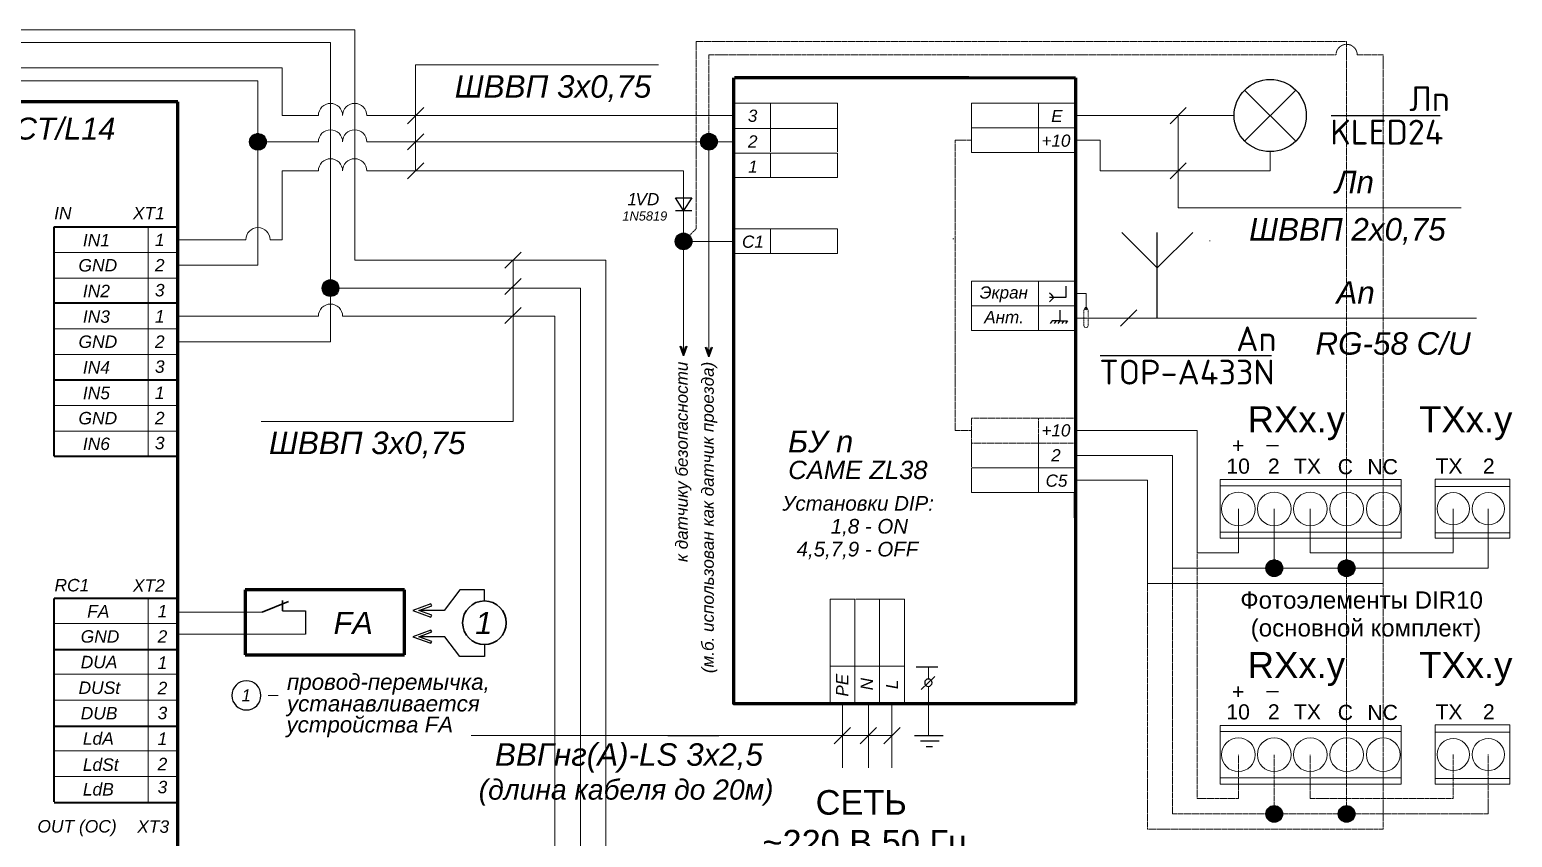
# Model space of a CAD drawing. Header units: millimetres. Extents: x -197802 to 287448, y -91833 to 169529.
# Drawn here: x 156164 to 180934, y 109364 to 122858 of the extents above; entities that cross this region are included whole.
import ezdxf

# ---------------------------------------------------------------- set-up
doc = ezdxf.new("R2010")
doc.units = ezdxf.units.MM
for name, pattern in [('AI-Linetype-1', [1.693333, 0.846667, -0.846667]), ('AI-Linetype-2', [2.469444, 1.058333, -1.411111]), ('IMPORT-IMPORT-DASHED', [19.05, 12.7, -6.35])]:
    doc.linetypes.add(name, pattern=pattern)
doc.layers.add('СКУД', color=7, linetype='Continuous')
doc.styles.add('1', font='ariali.ttf', dxfattribs={"height": 1})
doc.styles.add('130', font='ariali.ttf', dxfattribs={"height": 1})
doc.styles.add('131', font='ariali.ttf', dxfattribs={"height": 1})
doc.styles.add('132', font='ariali.ttf', dxfattribs={"height": 1})
doc.styles.add('133', font='ariali.ttf', dxfattribs={"height": 1})
doc.styles.add('134', font='ariali.ttf', dxfattribs={"height": 1})
doc.styles.add('135', font='ariali.ttf', dxfattribs={"height": 1})
doc.styles.add('136', font='ariali.ttf', dxfattribs={"height": 1})
doc.styles.add('137', font='ariali.ttf', dxfattribs={"height": 1})
doc.styles.add('14', font='ariali.ttf', dxfattribs={"height": 1})
doc.styles.add('16', font='ariali.ttf', dxfattribs={"height": 1})
doc.styles.add('17', font='ariali.ttf', dxfattribs={"height": 1})
doc.styles.add('18', font='ariali.ttf', dxfattribs={"height": 1})
doc.styles.add('19', font='ariali.ttf', dxfattribs={"height": 1})
doc.styles.add('20', font='ariali.ttf', dxfattribs={"height": 1})
doc.styles.add('21', font='ariali.ttf', dxfattribs={"height": 1})
doc.styles.add('22', font='ariali.ttf', dxfattribs={"height": 1})
doc.styles.add('23', font='ariali.ttf', dxfattribs={"height": 1})
doc.styles.add('24', font='ariali.ttf', dxfattribs={"height": 1})
doc.styles.add('25', font='ariali.ttf', dxfattribs={"height": 1})
doc.styles.add('26', font='ariali.ttf', dxfattribs={"height": 1})
doc.styles.add('27', font='ariali.ttf', dxfattribs={"height": 1})
doc.styles.add('28', font='ariali.ttf', dxfattribs={"height": 1})
doc.styles.add('29', font='ariali.ttf', dxfattribs={"height": 1})
doc.styles.add('296', font='ariali.ttf', dxfattribs={"height": 1})
doc.styles.add('297', font='ariali.ttf', dxfattribs={"height": 1})
doc.styles.add('298', font='ariali.ttf', dxfattribs={"height": 1})
doc.styles.add('3', font='ariali.ttf', dxfattribs={"height": 1})
doc.styles.add('30', font='ariali.ttf', dxfattribs={"height": 1})
doc.styles.add('47', font='ariali.ttf', dxfattribs={"height": 1})
doc.styles.add('49', font='ariali.ttf', dxfattribs={"height": 1})
doc.styles.add('50', font='ariali.ttf', dxfattribs={"height": 1})
doc.styles.add('51', font='ariali.ttf', dxfattribs={"height": 1})
doc.styles.add('52', font='ariali.ttf', dxfattribs={"height": 1})
doc.styles.add('53', font='ariali.ttf', dxfattribs={"height": 1})
doc.styles.add('54', font='ariali.ttf', dxfattribs={"height": 1})
doc.styles.add('55', font='ariali.ttf', dxfattribs={"height": 1})
doc.styles.add('56', font='ariali.ttf', dxfattribs={"height": 1})
doc.styles.add('57', font='ariali.ttf', dxfattribs={"height": 1})
doc.styles.add('58', font='ariali.ttf', dxfattribs={"height": 1})
doc.styles.add('59', font='ariali.ttf', dxfattribs={"height": 1})
doc.styles.add('6', font='ariali.ttf', dxfattribs={"height": 1})
doc.styles.add('7', font='ariali.ttf', dxfattribs={"height": 1})
doc.styles.add('75', font='ariali.ttf', dxfattribs={"height": 1})
doc.styles.add('79', font='ariali.ttf', dxfattribs={"height": 1})
doc.styles.add('8', font='ariali.ttf', dxfattribs={"height": 1})
doc.styles.add('82', font='ariali.ttf', dxfattribs={"height": 1})
doc.styles.add('83', font='ariali.ttf', dxfattribs={"height": 1})
doc.styles.add('84', font='ariali.ttf', dxfattribs={"height": 1})
doc.styles.add('85', font='ariali.ttf', dxfattribs={"height": 1})
doc.styles.add('86', font='ariali.ttf', dxfattribs={"height": 1})
doc.styles.add('87', font='ariali.ttf', dxfattribs={"height": 1})
doc.styles.add('9', font='ariali.ttf', dxfattribs={"height": 1})
doc.styles.add('ISOCPEUR_1', font='isocpeur.ttf', dxfattribs={"height": 10})
doc.styles.get("Standard").update_dxf_attribs({"font": 'arial.ttf'})

msp = doc.modelspace()

# ---------------------------------------------------------------- hatches: boundary and pattern name
at = {"layer": 'СКУД', "lineweight": 18, "true_color": 0x000000}
h = msp.add_hatch(dxfattribs=at)
h.set_pattern_fill('ANGLE', color=18, scale=1.28)
h.set_pattern_definition([(0, (146442.242, 178700.104), (0, 8.9408), [6.5024, -2.4384]), (90, (146442.242, 178700.104), (-8.9408, 5e-16), [6.5024, -2.4384])])
h.paths.add_polyline_path([(160117, 120984), (159978, 120984), (159838, 120984, 0.999967)])
h.paths.add_polyline_path([(159978, 121123, 0.414214), (159838, 120984), (159978, 120984)])
h.paths.add_polyline_path([(159978, 121123), (159978, 120984), (160117, 120984, 0.414233)])
h = msp.add_hatch(dxfattribs=at)
h.set_pattern_fill('ANGLE', color=18, scale=1.28)
h.set_pattern_definition([(0, (153977.359, 178702.137), (0, 8.9408), [6.5024, -2.4384]), (90, (153977.359, 178702.137), (-8.9408, 5e-16), [6.5024, -2.4384])])
h.paths.add_polyline_path([(167652, 120986), (167513, 120986), (167373, 120986, 0.999967)])
h.paths.add_polyline_path([(167513, 121125, 0.414214), (167373, 120986), (167513, 120986)])
h.paths.add_polyline_path([(167513, 121125), (167513, 120986), (167652, 120986, 0.414233)])
h = msp.add_hatch(dxfattribs=at)
h.set_pattern_fill('ANGLE', color=18, scale=1.28)
h.set_pattern_definition([(0, (153552.529, 177037.247), (0, 8.9408), [6.5024, -2.4384]), (90, (153552.529, 177037.247), (-8.9408, 5e-16), [6.5024, -2.4384])])
h.paths.add_polyline_path([(167227, 119321), (167088, 119321), (166949, 119321, 0.999967)])
h.paths.add_polyline_path([(167088, 119460, 0.414214), (166949, 119321), (167088, 119321)])
h.paths.add_polyline_path([(167088, 119460), (167088, 119321), (167227, 119321, 0.414233)])
h = msp.add_hatch(dxfattribs=at)
h.set_pattern_fill('ANGLE', color=18, scale=1.28)
h.set_pattern_definition([(0, (147654.334, 176255.911), (0, 8.9408), [6.5024, -2.4384]), (90, (147654.334, 176255.911), (-8.9408, 5e-16), [6.5024, -2.4384])])
h.paths.add_polyline_path([(161329, 118540), (161190, 118540), (161050, 118540, 0.999967)])
h.paths.add_polyline_path([(161190, 118679, 0.414214), (161050, 118540), (161190, 118540)])
h.paths.add_polyline_path([(161190, 118679), (161190, 118540), (161329, 118540, 0.414233)])
h = msp.add_hatch(dxfattribs=at)
h.set_pattern_fill('ANGLE', color=18, scale=1.28)
h.set_pattern_definition([(0, (163420.916, 171577.357), (0, 8.9408), [6.5024, -2.4384]), (90, (163420.916, 171577.357), (-8.9408, 5e-16), [6.5024, -2.4384])])
h.paths.add_polyline_path([(177096, 113861), (176956, 113861), (176817, 113861, 0.999967)])
h.paths.add_polyline_path([(176956, 114001, 0.414214), (176817, 113861), (176956, 113861)])
h.paths.add_polyline_path([(176956, 114001), (176956, 113861), (177096, 113861, 0.414233)])
h = msp.add_hatch(dxfattribs=at)
h.set_pattern_fill('ANGLE', color=18, scale=1.28)
h.set_pattern_definition([(0, (164630.468, 171577.357), (0, 8.9408), [6.5024, -2.4384]), (90, (164630.468, 171577.357), (-8.9408, 5e-16), [6.5024, -2.4384])])
h.paths.add_polyline_path([(178305, 113861), (178166, 113861), (178027, 113861, 0.999967)])
h.paths.add_polyline_path([(178166, 114001, 0.414214), (178027, 113861), (178166, 113861)])
h.paths.add_polyline_path([(178166, 114001), (178166, 113861), (178305, 113861, 0.414233)])
h = msp.add_hatch(dxfattribs=at)
h.set_pattern_fill('ANGLE', color=18, scale=1.28)
h.set_pattern_definition([(0, (163420.916, 167471.529), (0, 8.9408), [6.5024, -2.4384]), (90, (163420.916, 167471.529), (-8.9408, 5e-16), [6.5024, -2.4384])])
h.paths.add_polyline_path([(177096, 109755), (176956, 109755), (176817, 109755, 0.999967)])
h.paths.add_polyline_path([(176956, 109895, 0.414214), (176817, 109755), (176956, 109755)])
h.paths.add_polyline_path([(176956, 109895), (176956, 109755), (177096, 109755, 0.414233)])
h = msp.add_hatch(dxfattribs=at)
h.set_pattern_fill('ANGLE', color=18, scale=1.28)
h.set_pattern_definition([(0, (164630.468, 167471.529), (0, 8.9408), [6.5024, -2.4384]), (90, (164630.468, 167471.529), (-8.9408, 5e-16), [6.5024, -2.4384])])
h.paths.add_polyline_path([(178305, 109755), (178166, 109755), (178027, 109755, 0.999967)])
h.paths.add_polyline_path([(178166, 109895, 0.414214), (178027, 109755), (178166, 109755)])
h.paths.add_polyline_path([(178166, 109895), (178166, 109755), (178305, 109755, 0.414233)])

# ---------------------------------------------------------------- linework, layer by layer
at = {"layer": 'СКУД', "color": 219, "lineweight": 18, "true_color": 0x642165}
for p, q in [((159978, 122644), (151900, 122644)), ((161190, 122644), (159978, 122644)), ((160382, 122858), (161594, 122858)), ((161190, 122432), (161190, 122644)), ((161594, 122646), (161594, 122858)), ((161594, 122646), (161594, 119007)), ((161190, 118540), (161190, 122432)), ((171586, 119366), (171602, 119366)), ((161594, 119007), (165790, 119007)), ((165790, 114257), (165790, 119007)), ((165365, 118540), (161190, 118540)), ((161190, 118540), (161190, 117644)), ((165365, 113817), (165365, 118540)), ((158642, 118072), (159574, 118072)), ((159574, 118072), (160988, 118072)), ((161392, 118072), (164940, 118072)), ((164940, 118072), (164940, 113333)), ((158642, 117644), (159978, 117644)), ((161190, 117644), (159978, 117644)), ((165790, 114257), (165790, 105290)), ((165365, 113817), (165365, 104850)), ((164940, 104366), (164940, 113333))]:
    msp.add_line(p, q, dxfattribs=at)
at = {"layer": 'СКУД', "color": 252, "linetype": 'IMPORT-IMPORT-DASHED', "lineweight": 18, "true_color": 0x939598}
for p, q in [((167297, 122437), (167297, 122658)), ((167297, 122658), (178166, 122658)), ((178166, 122658), (178166, 114850)), ((167297, 119530), (167297, 122437)), ((167513, 120986), (167513, 122437)), ((167513, 122437), (177990, 122437)), ((178342, 122437), (178777, 122437)), ((178777, 122437), (178777, 110745)), ((167088, 119321), (167297, 119530)), ((178166, 114850), (178166, 110745))]:
    msp.add_line(p, q, dxfattribs=at)
at = {"layer": 'СКУД', "color": 217, "lineweight": 18, "true_color": 0x93278f}
for p, q in [((160382, 121424), (160382, 122220)), ((159978, 122006), (151900, 122006)), ((159978, 121622), (159978, 122006)), ((159978, 119349), (159978, 121622)), ((160988, 121424), (160382, 121424)), ((167922, 121424), (161796, 121424)), ((160988, 120984), (159978, 120984)), ((167922, 120985), (161796, 120984)), ((167513, 120986), (167922, 120986)), ((160382, 120500), (160988, 120500)), ((160382, 120500), (160382, 119349)), ((161796, 120500), (167088, 120500)), ((167088, 119321), (167088, 120500)), ((158642, 119349), (159574, 119349)), ((159776, 119349), (159574, 119349)), ((159978, 118921), (159978, 119349)), ((160382, 119349), (160180, 119349)), ((167088, 119321), (167922, 119321)), ((158642, 118921), (159978, 118921))]:
    msp.add_line(p, q, dxfattribs=at)
at = {"layer": 'СКУД', "color": 18, "lineweight": 18, "true_color": 0x000000}
for p, q in [((162611, 122269), (166672, 122269)), ((162611, 120499), (162611, 122269)), ((162747, 121559), (162475, 121287)), ((175486, 121559), (175215, 121287)), ((175351, 120500), (175351, 121423)), ((162747, 121120), (162475, 120848)), ((162747, 120635), (162475, 120364)), ((175486, 120635), (175215, 120364)), ((175351, 120500), (175351, 119882)), ((175878, 119882), (175351, 119882)), ((175878, 119882), (180078, 119882)), ((175878, 119335), (175878, 119322)), ((164375, 119142), (164104, 118871)), ((164240, 118083), (164240, 119006)), ((164375, 118703), (164104, 118431)), ((164375, 118219), (164104, 117947)), ((174661, 118176), (174389, 117905)), ((164240, 116313), (164240, 118083)), ((174047, 118040), (175878, 118040)), ((175878, 118040), (175967, 118040)), ((175967, 118040), (176991, 118040)), ((176991, 118040), (179233, 118040)), ((179233, 118040), (180334, 118040)), ((160033, 116313), (164240, 116313)), ((166825, 111064), (163540, 111064)), ((165851, 111064), (165023, 111064)), ((167680, 111064), (170570, 111064)), ((169879, 111199), (169607, 110928)), ((170311, 111199), (170040, 110928)), ((170706, 111199), (170434, 110928))]:
    msp.add_line(p, q, dxfattribs=at)
at = {"layer": 'СКУД', "color": 3, "lineweight": 18}
for p, q in [((175003, 121423), (173638, 121423)), ((175003, 121423), (176286, 121423)), ((173638, 121011), (174047, 121011)), ((174047, 121011), (174047, 120500)), ((176889, 120820), (176889, 120500)), ((176889, 120500), (174047, 120500))]:
    msp.add_line(p, q, dxfattribs=at)
at = {"layer": 'СКУД', "color": 18, "true_color": 0x000000}
for p, q in [((177910, 121423), (179502, 121423)), ((179502, 121423), (179726, 121423)), ((174050, 117412), (175643, 117412)), ((175319, 117412), (176912, 117412)), ((175643, 117412), (175866, 117412)), ((166825, 111064), (167680, 111064))]:
    msp.add_line(p, q, dxfattribs=at)
at = {"layer": 'СКУД', "color": 217, "linetype": 'IMPORT-IMPORT-DASHED', "lineweight": 18, "true_color": 0x93278f}
msp.add_line((167513, 120500), (167513, 120986), dxfattribs=at)
at = {"layer": 'СКУД', "color": 7, "lineweight": 18}
for p, q in [((167513, 120500), (167513, 120985)), ((167513, 120500), (167513, 117394)), ((167088, 117460), (167088, 117409)), ((173016, 115538), (173016, 115949)), ((173638, 116159), (175003, 116159)), ((175003, 116159), (175670, 116159)), ((175670, 116159), (175670, 114117)), ((173638, 115744), (175003, 115744)), ((175003, 115744), (175254, 115744)), ((175254, 115744), (175254, 114117)), ((173016, 115555), (173016, 115538)), ((173638, 115332), (174839, 115332)), ((174839, 115332), (174839, 113861)), ((176054, 115341), (179076, 115341)), ((176054, 114360), (176054, 115341)), ((176054, 115341), (176054, 115237)), ((176054, 115237), (179076, 115237)), ((179076, 115341), (179076, 114360)), ((179644, 114360), (179644, 115348)), ((179644, 115348), (180894, 115348)), ((179644, 115227), (180894, 115227)), ((180894, 115348), (180894, 114360)), ((176358, 114117), (176358, 114850)), ((176956, 114053), (176956, 114850)), ((177559, 114117), (177559, 114850)), ((178166, 114053), (178166, 114850)), ((178777, 113605), (178777, 114850)), ((179947, 114121), (179947, 114854)), ((180532, 113989), (180532, 114854)), ((176054, 114360), (176054, 114464)), ((176054, 114464), (179076, 114464)), ((179644, 114360), (179644, 114454)), ((179644, 114454), (180894, 114454)), ((179076, 114360), (176054, 114360)), ((180894, 114360), (179644, 114360)), ((175254, 114117), (175254, 114053)), ((175254, 113925), (175254, 114053)), ((175670, 114117), (176358, 114117)), ((176956, 114053), (176956, 113861)), ((177559, 114117), (179947, 114117)), ((178166, 114053), (178166, 113861)), ((180532, 113989), (180532, 113861)), ((174839, 113861), (174839, 113605)), ((175254, 113925), (175254, 113861)), ((175254, 113861), (176956, 113861)), ((176956, 113861), (176956, 113925)), ((176956, 113861), (180532, 113861)), ((178166, 113861), (178166, 113925)), ((174839, 113605), (178777, 113605)), ((159574, 113125), (158642, 113125)), ((159574, 113125), (160049, 113126)), ((159767, 112757), (160775, 112757)), ((169966, 112224), (169949, 112224)), ((171178, 111573), (171178, 111061)), ((176054, 111235), (179076, 111235)), ((176054, 110254), (176054, 111235)), ((176054, 111235), (176054, 111131)), ((179076, 111235), (179076, 110254)), ((179644, 110254), (179644, 111242)), ((179644, 111242), (180894, 111242)), ((180894, 111242), (180894, 110254)), ((176054, 111131), (179076, 111131)), ((179644, 111122), (180894, 111122)), ((176054, 110254), (176054, 110358)), ((176054, 110358), (179076, 110358)), ((179076, 110254), (176054, 110254)), ((179644, 110254), (179644, 110348)), ((179644, 110348), (180894, 110348)), ((180894, 110254), (179644, 110254)), ((176956, 109947), (176956, 109755)), ((176956, 109755), (176956, 109819)), ((178166, 109947), (178166, 109755)), ((178166, 109755), (178166, 109819)), ((180532, 109883), (180532, 109755))]:
    msp.add_line(p, q, dxfattribs=at)
at = {"layer": 'СКУД', "color": 251, "linetype": 'IMPORT-IMPORT-DASHED', "lineweight": 18, "true_color": 0x636466}
for p, q in [((171628, 116159), (171628, 121011)), ((171628, 121011), (171897, 121011)), ((171897, 116159), (171628, 116159))]:
    msp.add_line(p, q, dxfattribs=at)
at = {"layer": 'СКУД', "color": 146, "true_color": 0x105689}
msp.add_line((175003, 118040), (175003, 118879), dxfattribs=at)
at = {"layer": 'СКУД', "color": 146, "lineweight": 18, "true_color": 0x105689}
for p, q in [((173812, 118452), (173638, 118452)), ((173812, 118200), (173812, 118452)), ((173638, 118040), (173911, 118040)), ((173638, 118040), (174047, 118040)), ((173911, 118040), (174047, 118040)), ((174047, 118040), (175003, 118040))]:
    msp.add_line(p, q, dxfattribs=at)
at = {"layer": 'СКУД', "color": 7, "linetype": 'IMPORT-IMPORT-DASHED', "lineweight": 18}
for p, q in [((175670, 114117), (175670, 110011)), ((175254, 109755), (175254, 113861)), ((174839, 109499), (174839, 113605)), ((176358, 110011), (176358, 110745)), ((176956, 109947), (176956, 110745)), ((177559, 110011), (177559, 110745)), ((178166, 109947), (178166, 110745)), ((178777, 109499), (178777, 110745)), ((179947, 110015), (179947, 110748)), ((180532, 109883), (180532, 110748)), ((175670, 110011), (176358, 110011)), ((177559, 110011), (179947, 110011)), ((176956, 109755), (175254, 109755)), ((176956, 109755), (180532, 109755)), ((178777, 109499), (174839, 109499))]:
    msp.add_line(p, q, dxfattribs=at)
at = {"layer": 'СКУД', "color": 14, "lineweight": 18}
for p, q in [((169743, 111602), (169743, 110525)), ((170176, 111602), (170176, 110525)), ((170570, 111602), (170570, 110525))]:
    msp.add_line(p, q, dxfattribs=at)
at = {"layer": 'СКУД', "color": 219, "lineweight": 18, "true_color": 0x642165}
msp.add_lwpolyline([(151496, 122858), (160382, 122858)], dxfattribs=at)
at = {"layer": 'СКУД', "color": 217, "lineweight": 18, "true_color": 0x93278f}
msp.add_lwpolyline([(151496, 122220), (160382, 122220)], dxfattribs=at)
at = {"layer": 'СКУД', "lineweight": 60}
msp.add_lwpolyline([(171853, 122052), (173638, 122052)], dxfattribs=at)
at = {"layer": 'СКУД', "color": 3, "lineweight": 30}
for points in [[(176462, 120996), (177316, 121850)], [(177316, 120996), (176462, 121850)]]:
    msp.add_lwpolyline(points, dxfattribs=at)
at = {"layer": 'СКУД', "color": 7, "lineweight": 70}
for points in [[(173638, 120423), (173638, 117834)], [(167922, 118323), (167922, 111602), (173638, 111602)], [(173638, 117834), (173638, 114124)], [(173638, 114703), (173638, 115126)], [(173638, 114124), (173638, 111602)]]:
    msp.add_lwpolyline(points, dxfattribs=at)
at = {"layer": 'СКУД', "color": 146, "true_color": 0x105689}
for points in [[(175003, 118879), (174410, 119471)], [(175003, 118879), (175595, 119471)], [(175003, 118879), (175003, 119471)]]:
    msp.add_lwpolyline(points, dxfattribs=at)
at = {"layer": 'СКУД', "color": 7, "lineweight": 30}
for points in [[(173239, 118422), (173203, 118458)], [(173275, 118386), (173239, 118422)], [(173475, 118574), (173475, 118386), (173275, 118386)], [(173275, 118386), (173203, 118386)], [(173239, 118349), (173203, 118313)], [(173275, 118386), (173239, 118349)], [(173375, 118174), (173375, 117994), (173247, 117994)], [(173247, 117994), (173215, 117947)], [(173311, 117994), (173279, 117947)], [(173375, 117994), (173343, 117947)], [(173375, 117994), (173503, 117994)], [(173439, 117994), (173407, 117947)], [(173503, 117994), (173471, 117947)]]:
    msp.add_lwpolyline(points, dxfattribs=at)
at = {"layer": 'СКУД', "color": 7, "linetype": 'AI-Linetype-1', "lineweight": 9}
msp.add_lwpolyline([(173775, 117916), (173775, 118165)], dxfattribs=at)
at = {"layer": 'СКУД', "color": 7, "linetype": 'AI-Linetype-2', "lineweight": 9}
msp.add_lwpolyline([(173849, 118165), (173849, 117916)], dxfattribs=at)
at = {"layer": 'СКУД', "color": 3, "lineweight": 30}
msp.add_circle((176889, 121423), 603, dxfattribs=at)
at = {"layer": 'СКУД', "color": 18, "true_color": 0x000000}
for centre in [(159978, 120984), (167513, 120986), (167088, 119321), (161190, 118540), (176956, 113861), (178166, 113861), (176956, 109755), (178166, 109755)]:
    msp.add_circle(centre, 139, dxfattribs=at)
at = {"layer": 'СКУД', "color": 7, "lineweight": 18}
for centre, radius in [((159978, 120984), 47.4), ((161190, 118540), 47.4), ((176358, 114850), 282), ((176956, 114850), 282), ((177559, 114850), 282), ((178166, 114850), 282), ((178777, 114850), 282), ((179947, 114854), 269), ((180532, 114854), 269), ((176358, 110745), 282), ((176956, 110745), 282), ((177559, 110745), 282), ((178166, 110745), 282), ((178777, 110745), 282), ((179947, 110748), 269), ((180532, 110748), 269)]:
    msp.add_circle(centre, radius, dxfattribs=at)
at = {"layer": 'СКУД', "color": 146, "lineweight": 18, "true_color": 0x105689}
msp.add_circle((173812, 118200), 21.1, dxfattribs=at)
at = {"layer": 'СКУД', "color": 251, "linetype": 'IMPORT-IMPORT-DASHED', "lineweight": 18, "true_color": 0x636466}
msp.add_arc((178166, 122437), 176, 0, 180, dxfattribs=at)
at = {"layer": 'СКУД', "color": 217, "lineweight": 18, "true_color": 0x93278f}
for centre in [(161190, 121424), (161594, 121424), (161190, 120984), (161594, 120984), (161190, 120500), (161594, 120500), (159978, 119349)]:
    msp.add_arc(centre, 202, 0, 180, dxfattribs=at)
at = {"layer": 'СКУД', "color": 219, "lineweight": 18, "true_color": 0x642165}
msp.add_arc((161190, 118072), 202, 0, 180, dxfattribs=at)
at = {"layer": 'СКУД', "color": 7, "lineweight": 70}
for points in [[(167922, 122052), (167922, 122052), (167922, 118323), (167922, 118323)], [(171853, 122052), (171853, 122052), (167937, 122052), (167937, 122052)], [(173638, 122052), (173638, 121368), (173638, 118467), (173638, 118467)], [(158642, 121650), (158642, 121650), (152833, 121650), (152833, 121650)], [(158642, 104148), (158642, 104148), (158642, 121650), (158642, 121650)], [(162428, 113502), (162428, 113502), (159767, 113502), (159767, 113502)], [(159767, 113502), (159767, 113502), (159767, 112413), (159767, 112413)], [(162428, 112413), (162428, 112413), (162428, 113502), (162428, 113502)], [(159767, 112413), (159767, 112413), (162429, 112413), (162429, 112413)]]:
    msp.add_open_spline(points, degree=3, dxfattribs=at)
at = {"layer": 'СКУД', "color": 7, "lineweight": 18}
for points in [[(169658, 121629), (169658, 121629), (167917, 121629), (167917, 121629)], [(168540, 121629), (168540, 121629), (168540, 121209), (168540, 121209)], [(169658, 121209), (169658, 121209), (169658, 121629), (169658, 121629)], [(173638, 121629), (173638, 121629), (171897, 121629), (171897, 121629)], [(171897, 121217), (171897, 121217), (171897, 121629), (171897, 121629)], [(173016, 121629), (173016, 121629), (173016, 121217), (173016, 121217)], [(167917, 121209), (167917, 121209), (169658, 121209), (169658, 121209)], [(168540, 121234), (168540, 121234), (168540, 120815), (168540, 120815)], [(169658, 120815), (169658, 120815), (169658, 121234), (169658, 121234)], [(173638, 121217), (173638, 121217), (171897, 121217), (171897, 121217)], [(171897, 120806), (171897, 120806), (171897, 121217), (171897, 121217)], [(173016, 121217), (173016, 121217), (173016, 120806), (173016, 120806)], [(169658, 120797), (169658, 120797), (167917, 120797), (167917, 120797)], [(168540, 120797), (168540, 120797), (168540, 120386), (168540, 120386)], [(169658, 120386), (169658, 120386), (169658, 120797), (169658, 120797)], [(173638, 120806), (173638, 120806), (171897, 120806), (171897, 120806)], [(167917, 120386), (167917, 120386), (169658, 120386), (169658, 120386)], [(158142, 119564), (158142, 119564), (158142, 119135), (158142, 119135)], [(167917, 119529), (167917, 119529), (169658, 119529), (169658, 119529)], [(168540, 119529), (168540, 119529), (168540, 119117), (168540, 119117)], [(169658, 119117), (169658, 119117), (169658, 119529), (169658, 119529)], [(167088, 119321), (167088, 118371), (167088, 117459), (167088, 117459)], [(156573, 119135), (156573, 119135), (158642, 119135), (158642, 119135)], [(158142, 119135), (158142, 119135), (158142, 118707), (158142, 118707)], [(167917, 119117), (167917, 119117), (169658, 119117), (169658, 119117)], [(158642, 118707), (158642, 118707), (156573, 118707), (156573, 118707)], [(158142, 118707), (158142, 118707), (158142, 118287), (158142, 118287)], [(173638, 118658), (173638, 118658), (171897, 118658), (171897, 118658)], [(171897, 118246), (171897, 118246), (171897, 118658), (171897, 118658)], [(173016, 118658), (173016, 118658), (173016, 118246), (173016, 118246)], [(158142, 118287), (158142, 118287), (158142, 117858), (158142, 117858)], [(173638, 118246), (173638, 118246), (171897, 118246), (171897, 118246)], [(171897, 117834), (171897, 117834), (171897, 118246), (171897, 118246)], [(173016, 118246), (173016, 118246), (173016, 117835), (173016, 117835)], [(156573, 117858), (156573, 117858), (158642, 117858), (158642, 117858)], [(158142, 117858), (158142, 117858), (158142, 117430), (158142, 117430)], [(173638, 117834), (173638, 117834), (171897, 117834), (171897, 117834)], [(158642, 117430), (158642, 117430), (156573, 117430), (156573, 117430)], [(158142, 117430), (158142, 117430), (158142, 117009), (158142, 117009)], [(158142, 117009), (158142, 117009), (158142, 116581), (158142, 116581)], [(156573, 116581), (156573, 116581), (158642, 116581), (158642, 116581)], [(158142, 116581), (158142, 116581), (158142, 116153), (158142, 116153)], [(158642, 116153), (158642, 116153), (156573, 116153), (156573, 116153)], [(158142, 116153), (158142, 116153), (158142, 115732), (158142, 115732)], [(171897, 115555), (171897, 115555), (171897, 115975), (171897, 115975)], [(173016, 115975), (173016, 115975), (173016, 115555), (173016, 115555)], [(171897, 115126), (171897, 115126), (171897, 115538), (171897, 115538)], [(171897, 115538), (171897, 115538), (173638, 115538), (173638, 115538)], [(173016, 115538), (173016, 115538), (173016, 115126), (173016, 115126)], [(173638, 115126), (173638, 115126), (171897, 115126), (171897, 115126)], [(158142, 113355), (158142, 113355), (158142, 112935), (158142, 112935)], [(169537, 113343), (169537, 113343), (169949, 113343), (169949, 113343)], [(169537, 111602), (169537, 111602), (169537, 113343), (169537, 113343)], [(169949, 113343), (169949, 113343), (169949, 111602), (169949, 111602)], [(169966, 113343), (169966, 113343), (170386, 113343), (170386, 113343)], [(170360, 113343), (170360, 113343), (170780, 113343), (170780, 113343)], [(170360, 111602), (170360, 111602), (170360, 113343), (170360, 113343)], [(170780, 113343), (170780, 113343), (170780, 111602), (170780, 111602)], [(156573, 112935), (156573, 112935), (158642, 112935), (158642, 112935)], [(158142, 112935), (158142, 112935), (158142, 112506), (158142, 112506)], [(158642, 112757), (158642, 112757), (159391, 112757), (159767, 112757)], [(158142, 112506), (158142, 112506), (158142, 112078), (158142, 112078)], [(169949, 112224), (169949, 112224), (169537, 112224), (169537, 112224)], [(170386, 112224), (170386, 112224), (169966, 112224), (169966, 112224)], [(170780, 112224), (170780, 112224), (170360, 112224), (170360, 112224)], [(171178, 112009), (171178, 112009), (171178, 112214), (171178, 112214)], [(156573, 112089), (156573, 112089), (158642, 112089), (158642, 112089)], [(158142, 112078), (158142, 112078), (158142, 111658), (158142, 111658)], [(171178, 111887), (171178, 111887), (171178, 111573), (171178, 111573)], [(158642, 111658), (158642, 111658), (156573, 111658), (156573, 111658)], [(158142, 111658), (158142, 111658), (158142, 111229), (158142, 111229)], [(158142, 111229), (158142, 111229), (158142, 110801), (158142, 110801)], [(156573, 110812), (156573, 110812), (158642, 110812), (158642, 110812)], [(158142, 110801), (158142, 110801), (158142, 110381), (158142, 110381)], [(156573, 110381), (156573, 110381), (158642, 110381), (158642, 110381)], [(158142, 110381), (158142, 110381), (158142, 109960), (158142, 109960)]]:
    msp.add_open_spline(points, degree=3, dxfattribs=at)
at = {"layer": 'СКУД', "color": 217, "lineweight": 18, "true_color": 0x93278f}
msp.add_open_spline([(167922, 121424), (167922, 121424), (167513, 121424), (167513, 121424)], degree=3, dxfattribs=at)
at = {"layer": 'СКУД', "color": 7, "lineweight": 25}
for points in [[(166952, 120051), (166952, 120051), (167228, 120051), (167228, 120051)], [(167090, 119835), (167090, 119835), (166952, 120051), (166952, 120051)], [(167228, 120051), (167228, 120051), (167090, 119835), (167090, 119835)], [(166952, 119835), (166952, 119835), (167228, 119835), (167228, 119835)], [(163349, 113501), (163349, 113501), (163090, 113154), (163090, 113154)], [(163762, 113501), (163762, 113501), (163349, 113501), (163349, 113501)], [(163762, 113314), (163762, 113314), (163762, 113501), (163762, 113501)], [(160387, 113147), (160387, 113147), (160775, 113147), (160775, 113147)], [(160775, 113147), (160775, 113147), (160775, 112884), (160775, 112757)], [(163090, 113154), (163090, 113154), (162664, 113154), (162664, 113154)], [(163102, 112717), (163102, 112717), (162664, 112717), (162664, 112717)], [(163349, 112386), (163349, 112386), (163102, 112717), (163102, 112717)], [(163762, 112584), (163762, 112584), (163762, 112386), (163762, 112386)], [(163762, 112386), (163762, 112386), (163349, 112386), (163349, 112386)]]:
    msp.add_open_spline(points, degree=3, dxfattribs=at)
at = {"layer": 'СКУД', "color": 7, "lineweight": 40}
for points in [[(156573, 119564), (156573, 119564), (158642, 119564), (158642, 119564)], [(156573, 119135), (156573, 119135), (156573, 119564), (156573, 119564)], [(156573, 118707), (156573, 118707), (156573, 119135), (156573, 119135)], [(156573, 118287), (156573, 118287), (156573, 118707), (156573, 118707)], [(158642, 118287), (158642, 118287), (156573, 118287), (156573, 118287)], [(156573, 117858), (156573, 117858), (156573, 118287), (156573, 118287)], [(156573, 117430), (156573, 117430), (156573, 117858), (156573, 117858)], [(156573, 117009), (156573, 117009), (156573, 117430), (156573, 117430)], [(156573, 117009), (156573, 117009), (158642, 117009), (158642, 117009)], [(156573, 116581), (156573, 116581), (156573, 117009), (156573, 117009)], [(156573, 116153), (156573, 116153), (156573, 116581), (156573, 116581)], [(156573, 115732), (156573, 115732), (156573, 116153), (156573, 116153)], [(156573, 115732), (156573, 115732), (158642, 115732), (158642, 115732)], [(158642, 113355), (158642, 113355), (156573, 113355), (156573, 113355)], [(156573, 112935), (156573, 112935), (156573, 113355), (156573, 113355)], [(156573, 112506), (156573, 112506), (156573, 112935), (156573, 112935)], [(156573, 112078), (156573, 112078), (156573, 112506), (156573, 112506)], [(158642, 112495), (158642, 112495), (156573, 112495), (156573, 112495)], [(156573, 111658), (156573, 111658), (156573, 112078), (156573, 112078)], [(156573, 111229), (156573, 111229), (156573, 111658), (156573, 111658)], [(156573, 110801), (156573, 110801), (156573, 111229), (156573, 111229)], [(158642, 111218), (158642, 111218), (156573, 111218), (156573, 111218)], [(156573, 110381), (156573, 110381), (156573, 110801), (156573, 110801)], [(156573, 109960), (156573, 109960), (156573, 110380), (156573, 110380)], [(156573, 109949), (156573, 109949), (158642, 109949), (158642, 109949)]]:
    msp.add_open_spline(points, degree=3, dxfattribs=at)
at = {"layer": 'СКУД', "color": 7, "lineweight": 9}
for points in [[(173775, 118165), (173776, 118212), (173847, 118212), (173849, 118165)], [(173775, 117916), (173776, 117869), (173847, 117869), (173849, 117916)]]:
    msp.add_open_spline(points, degree=3, dxfattribs=at)
at = {"layer": 'СКУД', "color": 7}
for points in [[(167144, 117563), (167144, 117563), (167128, 117569), (167128, 117569), (167128, 117569), (167128, 117569), (167088, 117460), (167088, 117460), (167088, 117460), (167088, 117460), (167048, 117569), (167048, 117569), (167048, 117569), (167048, 117569), (167032, 117563), (167032, 117563), (167032, 117563), (167032, 117563), (167088, 117409), (167088, 117409), (167088, 117409), (167088, 117409), (167144, 117563), (167144, 117563)], [(167569, 117549), (167569, 117549), (167553, 117555), (167553, 117555), (167553, 117555), (167553, 117555), (167513, 117446), (167513, 117446), (167513, 117446), (167513, 117446), (167473, 117555), (167473, 117555), (167473, 117555), (167473, 117555), (167457, 117549), (167457, 117549), (167457, 117549), (167457, 117549), (167513, 117394), (167513, 117394), (167513, 117394), (167513, 117394), (167569, 117549), (167569, 117549)], [(162869, 113264), (162869, 113264), (162881, 113232), (162881, 113232), (162881, 113232), (162881, 113232), (162667, 113154), (162667, 113154), (162667, 113154), (162667, 113154), (162881, 113076), (162881, 113076), (162881, 113076), (162881, 113076), (162869, 113043), (162869, 113043), (162869, 113043), (162869, 113043), (162565, 113154), (162565, 113154), (162565, 113154), (162565, 113154), (162869, 113264), (162869, 113264)], [(162869, 112828), (162869, 112828), (162881, 112795), (162881, 112795), (162881, 112795), (162881, 112795), (162667, 112717), (162667, 112717), (162667, 112717), (162667, 112717), (162881, 112639), (162881, 112639), (162881, 112639), (162881, 112639), (162869, 112607), (162869, 112607), (162869, 112607), (162869, 112607), (162565, 112717), (162565, 112717), (162565, 112717), (162565, 112717), (162869, 112828), (162869, 112828)]]:
    msp.add_open_spline(points, degree=3, knots=[0, 0, 0, 0, 0.142857, 0.142857, 0.142857, 0.142857, 0.285714, 0.285714, 0.285714, 0.285714, 0.428571, 0.428571, 0.428571, 0.428571, 0.571429, 0.571429, 0.571429, 0.571429, 0.714286, 0.714286, 0.714286, 0.714286, 1, 1, 1, 1], dxfattribs=at)
at = {"layer": 'СКУД', "color": 7, "linetype": 'IMPORT-IMPORT-DASHED', "lineweight": 18}
for points in [[(171897, 115949), (171897, 115949), (171897, 116369), (171897, 116369)], [(171897, 116369), (171897, 116369), (173638, 116369), (173638, 116369)], [(173016, 116369), (173016, 116369), (173016, 115949), (173016, 115949)], [(173638, 115949), (173638, 115949), (171897, 115949), (171897, 115949)]]:
    msp.add_open_spline(points, degree=3, dxfattribs=at)
at = {"layer": 'СКУД', "color": 7, "lineweight": 35}
for points in [[(160487, 113302), (160487, 113302), (160049, 113126), (160049, 113126)], [(160387, 113147), (160387, 113147), (160387, 113320), (160387, 113320)]]:
    msp.add_open_spline(points, degree=3, dxfattribs=at)
msp.add_open_spline([(164127, 112949), (164127, 112747), (163964, 112584), (163762, 112584), (163762, 112584), (163561, 112584), (163397, 112747), (163397, 112949), (163397, 112949), (163397, 113150), (163561, 113314), (163762, 113314), (163762, 113314), (163964, 113314), (164127, 113150), (164127, 112949)], degree=3, knots=[0, 0, 0, 0, 0.2, 0.2, 0.2, 0.2, 0.4, 0.4, 0.4, 0.4, 0.6, 0.6, 0.6, 0.6, 1, 1, 1, 1], dxfattribs=at)
at = {"layer": 'СКУД', "color": 7, "lineweight": 30}
for points in [[(170977, 112214), (170977, 112214), (171339, 112214), (171339, 112214)], [(171426, 111061), (171426, 111061), (170949, 111061), (170949, 111061)], [(171357, 110969), (171357, 110969), (171047, 110969), (171047, 110969)], [(171249, 110875), (171249, 110875), (171141, 110875), (171141, 110875)]]:
    msp.add_open_spline(points, degree=3, dxfattribs=at)
for points in [[(160028, 111735), (160028, 111601), (159919, 111492), (159785, 111492), (159785, 111492), (159651, 111492), (159542, 111601), (159542, 111735), (159542, 111735), (159542, 111870), (159651, 111979), (159785, 111979), (159785, 111979), (159919, 111979), (160028, 111870), (160028, 111735)], [(171117, 111948), (171117, 111982), (171144, 112009), (171178, 112009), (171178, 112009), (171211, 112009), (171239, 111982), (171239, 111948), (171239, 111948), (171239, 111914), (171211, 111887), (171178, 111887), (171178, 111887), (171144, 111887), (171117, 111914), (171117, 111948)]]:
    msp.add_open_spline(points, degree=3, knots=[0, 0, 0, 0, 0.2, 0.2, 0.2, 0.2, 0.4, 0.4, 0.4, 0.4, 0.6, 0.6, 0.6, 0.6, 1, 1, 1, 1], dxfattribs=at)
at = {"layer": 'СКУД', "color": 7, "lineweight": 20}
for points in [[(171060, 111832), (171060, 111832), (171285, 112054), (171285, 112054)], [(160149, 111735), (160149, 111735), (160318, 111735), (160318, 111735)]]:
    msp.add_open_spline(points, degree=3, dxfattribs=at)

# ---------------------------------------------------------------- texts
at = {"layer": 'СКУД', "color": 18, "true_color": 0x000000, "style": 'ISOCPEUR_1'}
for s, p in [('     Лn', (177892, 121497)), ('KLED24', (177892, 120939)), ('     Аn', (175001, 117486)), ('TOP-A433N ', (174033, 116929))]:
    msp.add_text(s, height=414.7, dxfattribs=at).set_placement(p)
at = {"layer": 'СКУД', "color": 7}
for s, height, style, p in [('PERCo-CT/L14', 366.93, '75', (154036, 121022)), ('3', 204, '8', (168163, 121318)), ('E', 204, '9', (173230, 121313)), ('2', 204, '6', (168165, 120889)), ('+10', 203.9, '9', (173068, 120902)), ('1', 204, '7', (168168, 120467)), ('IN', 208.1, '131', (156573, 119689)), ('XT1', 208.1, '130', (157889, 119689)), ('1', 204, '20', (166151, 119924)), ('VD', 203.9, '19', (166287, 119924)), ('1N5819', 152.9, '21', (166067, 119669)), ('IN1', 208.1, '132', (157053, 119238)), ('1', 208, '135', (158256, 119242)), ('C1 ', 203.9, '9', (168065, 119214)), ('GND', 208.1, '133', (156980, 118818)), ('2', 208, '136', (158256, 118819)), ('IN2', 208.1, '134', (157053, 118389)), ('3', 208, '137', (158256, 118402)), ('Экран', 203.9, '9', (172036, 118366)), ('IN3', 208.1, '20', (157053, 117961)), ('1', 208, '49', (158257, 117965)), ('Ант.', 203.9, '9', (172112, 117954)), ('GND', 208.1, '21', (156981, 117541)), ('2', 208, '50', (158257, 117542)), ('IN4', 208.1, '22', (157053, 117112)), ('3', 208, '51', (158257, 117125)), ('IN5', 208.1, '82', (157053, 116684)), ('1', 208, '85', (158256, 116688)), ('GND', 208.1, '83', (156980, 116264)), ('2', 208, '86', (158256, 116265)), ('IN6', 208.1, '84', (157053, 115835)), ('3', 208, '87', (158256, 115848)), ('БУ n', 367, '14', (168834, 115794)), ('2', 204, '9', (173230, 115646)), ('CAME ZL38', 305.9, '14', (168838, 115350)), ('С5', 203.9, '9', (173137, 115222)), ('Установки DIP:', 244.7, '16', (168739, 114822)), ('   1,8 - ON', 244.7, '17', (169262, 114439)), ('   4,5,7,9 - OFF', 244.7, '18', (168692, 114057)), ('RC1', 208.1, '8', (156579, 113473)), ('XT2', 208.1, '3', (157889, 113468)), ('FA', 208.1, '23', (157125, 113037)), ('1', 208, '52', (158302, 113039)), ('FA', 366.9, '79', (161242, 112764)), ('1', 367, '47', (163608, 112763)), ('GND', 208.1, '24', (157017, 112617)), ('2', 208, '53', (158302, 112616)), ('DUA', 208.1, '25', (157017, 112189)), ('1', 208, '55', (158302, 112179)), ('DUSt', 208.1, '26', (156981, 111760)), ('2', 208, '56', (158302, 111756)), ('провод-перемычка, ', 266.86, '297', (160463, 111828)), ('1', 198, '296', (159705, 111639)), ('DUB', 208.1, '27', (157017, 111334)), ('3', 208, '57', (158302, 111338)), ('устанавливается', 266.86, '298', (160463, 111467)), ('устройства FA', 266.86, '298', (160455, 111116)), ('LdA', 208.1, '28', (157053, 110912)), ('1', 208, '58', (158302, 110908)), ('LdSt', 208.1, '29', (157053, 110475)), ('2', 208, '59', (158302, 110485)), ('LdB', 208.1, '30', (157053, 110063)), ('3', 208, '54', (158302, 110100)), ('OUT (OC)', 208.1, '9', (156294, 109445)), ('XT3', 208.1, '1', (157961, 109440))]:
    msp.add_text(s, height=height, dxfattribs=dict(at, style=style)).set_placement(p)
for s, height, style, p in [('                     к датчику безопасности', 203.91, '22', (167159, 112301)), ('(м.б. использован как датчик проезда)', 203.91, '23', (167593, 112108)), ('PE', 203.9, '7', (169840, 111716)), ('N', 204, '7', (170252, 111821)), ('L', 204, '7', (170672, 111840))]:
    msp.add_text(s, height=height, rotation=90, dxfattribs=dict(at, style=style)).set_placement(p)
for s, height, p in [('RXx.y', 436.9, (176512, 116130)), ('TXx.y', 436.9, (179376, 116131)), ('+', 253, (176251, 115786)), ('10', 252.8, (176157, 115440)), ('_', 253, (176832, 115970)), ('2', 253, (176850, 115440)), ('ТХ', 252.8, (177286, 115440)), ('С', 253, (178017, 115431)), ('NС', 252.8, (178513, 115431)), ('ТХ', 252.8, (179650, 115441)), ('2', 253, (180442, 115441)), ('RXx.y', 436.9, (176512, 112024)), ('TXx.y', 436.9, (179376, 112025)), ('+', 253, (176251, 111674)), ('_', 253, (176832, 111858)), ('10', 252.8, (176157, 111334)), ('2', 253, (176850, 111334)), ('ТХ', 252.8, (177286, 111334)), ('С', 253, (178017, 111325)), ('NС', 252.8, (178513, 111325)), ('ТХ', 252.8, (179650, 111335)), ('2', 253, (180442, 111335)), ('СЕТЬ', 410.5, (169295, 109743)), ('~220 В 50 Гц', 410.47, (168407, 109078))]:
    msp.add_text(s, height=height, dxfattribs=at).set_placement(p)
at = {"layer": 'СКУД', "color": 7, "linetype": 'IMPORT-IMPORT-DASHED', "style": '9'}
msp.add_text('+10', height=203.9, dxfattribs=at).set_placement((173068, 116062))
at = {"layer": 'СКУД', "color": 18, "true_color": 0x000000}
for s, p in [('Фотоэлементы DIR10', (176389, 113185)), ('(основной комплект)', (176563, 112720))]:
    msp.add_text(s, height=288.37, dxfattribs=at).set_placement(p)
at = {"layer": 'СКУД', "color": 7, "attachment_point": 7}
for s, insert, char_height in [('{\\fArial|b0|i1|c204|p34;ШВВП 3х0,75}', (163266, 121652), 375.54), ('{\\fArial|b0|i1|c204|p34;Лn}', (177971, 120120), 375.54), ('{\\fArial|b0|i1|c204|p34;ШВВП 2х0,75}', (176537, 119265), 375.54), ('{\\fArial|b0|i1|c204|p34;Аn}', (177994, 118278), 375.54), ('{\\fArial|b0|i1|c204|p34;RG-58 C/U}', (177645, 117423), 375.54), ('{\\fArial|b0|i1|c204|p34;ШВВП 3х0,75}', (160162, 115697), 375.54), ('{\\fArial|b0|i1|c204|p34;ВВГнг(А)-LS 3х2,5}', (163938, 110447), 375.54), ('{\\fArial|b0|i1|c204|p34;(длина кабеля до 20м)}', (163666, 109892), 337.99)]:
    msp.add_mtext(s, dxfattribs=dict(at, insert=insert, char_height=char_height))

doc.saveas('drawing.dxf')
